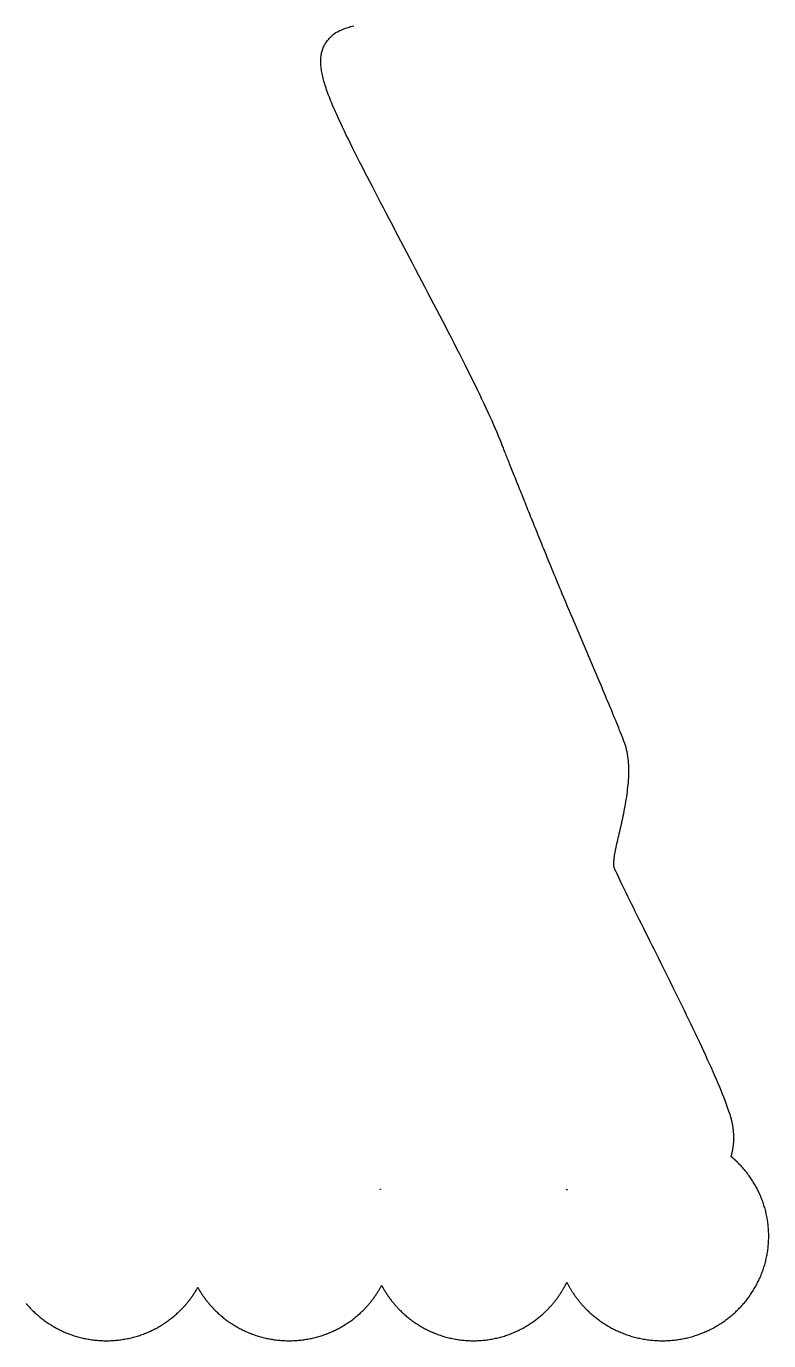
# Model space of a CAD drawing. Extents: x 0 to 225, y 0 to 183.
# Drawn here: x 164.3 to 215.9, y 0 to 91.4 of the extents above; entities that cross this region are included whole.
import ezdxf

# ---------------------------------------------------------------- set-up
doc = ezdxf.new("R2010")
doc.units = 0
doc.layers.get('0').update_dxf_attribs({"linetype": 'CONTINUOUS'})

msp = doc.modelspace()

# ---------------------------------------------------------------- linework, layer by layer
at = {"color": 7}
msp.add_lwpolyline([(164.318746, 2.584782), (164.37443, 2.519343), (164.430893, 2.454573), (164.48813, 2.39048), (164.546134, 2.327073), (164.604898, 2.264353), (164.664414, 2.202332), (164.724675, 2.141013), (164.785675, 2.080407), (164.847405, 2.020519), (164.90986, 1.961355), (164.973029, 1.902925), (165.036907, 1.845232), (165.10149, 1.788286), (165.166765, 1.732091), (165.232728, 1.676658), (165.299374, 1.62199), (165.366692, 1.568097), (165.434677, 1.514985), (165.50332, 1.462661), (165.572617, 1.41113), (165.642557, 1.360402), (165.713137, 1.310483), (165.784347, 1.261379), (165.856182, 1.213098), (165.928633, 1.165645), (166.001692, 1.11903), (166.075352, 1.07326), (166.14961, 1.028339), (166.224455, 0.984275), (166.299883, 0.941077), (166.375882, 0.898749), (166.452449, 0.857299), (166.529576, 0.816736), (166.607255, 0.777067), (166.685479, 0.738295), (166.764242, 0.70043), (166.843535, 0.663479), (166.923352, 0.627448), (167.003688, 0.592345), (167.084531, 0.558177), (167.165877, 0.524948), (167.247718, 0.492669), (167.330049, 0.461345), (167.412861, 0.430984), (167.496146, 0.401591), (167.5799, 0.373175), (167.664111, 0.345743), (167.748776, 0.319311), (167.833887, 0.293858), (167.919437, 0.269411), (168.005416, 0.245995), (168.091821, 0.223585), (168.178644, 0.202207), (168.265875, 0.18186), (168.35351, 0.162546), (168.441539, 0.144289), (168.529958, 0.127065), (168.61876, 0.110899), (168.707932, 0.095818), (168.797475, 0.081795), (168.887378, 0.068857), (168.977633, 0.057003), (169.068231, 0.046261), (169.159171, 0.036604), (169.250442, 0.028058), (169.342038, 0.020623), (169.433952, 0.014326), (169.526175, 0.009167), (169.6187, 0.005119), (169.711523, 0.002235), (169.804633, 0.000383), (169.898026, -0.000147), (169.991418, 0.000383), (170.084528, 0.002235), (170.177352, 0.005119), (170.269876, 0.009167), (170.362099, 0.014326), (170.454013, 0.020623), (170.545609, 0.028058), (170.63688, 0.036604), (170.727817, 0.046261), (170.818418, 0.057003), (170.908673, 0.068857), (170.998576, 0.081795), (171.088119, 0.095818), (171.177291, 0.110899), (171.266093, 0.127065), (171.354512, 0.144289), (171.442541, 0.162546), (171.530177, 0.18186), (171.617407, 0.202207), (171.70423, 0.223585), (171.790633, 0.245995), (171.876614, 0.269411), (171.962165, 0.293858), (172.047273, 0.319311), (172.13194, 0.345743), (172.216151, 0.373175), (172.299903, 0.401591), (172.383188, 0.430984), (172.466, 0.461345), (172.54833, 0.492669), (172.630174, 0.524948), (172.71152, 0.558177), (172.792364, 0.592345), (172.872696, 0.627448), (172.952516, 0.663479), (173.031809, 0.70043), (173.11057, 0.738295), (173.188794, 0.777067), (173.266473, 0.816736), (173.343599, 0.857299), (173.420167, 0.898749), (173.496166, 0.941077), (173.571593, 0.984275), (173.646439, 1.028339), (173.720697, 1.07326), (173.794359, 1.11903), (173.867419, 1.165645), (173.939867, 1.213098), (174.011701, 1.261379), (174.082911, 1.310483), (174.153491, 1.360402), (174.223431, 1.41113), (174.292728, 1.462661), (174.361372, 1.514985), (174.429357, 1.568097), (174.496674, 1.62199), (174.56332, 1.676658), (174.629284, 1.732091), (174.694559, 1.788286), (174.759141, 1.845232), (174.823019, 1.902925), (174.886189, 1.961355), (174.948644, 2.020519), (175.010374, 2.080407), (175.033154, 2.10287), (175.055829, 2.125439), (175.078398, 2.148088), (175.100861, 2.170842), (175.123218, 2.193702), (175.14547, 2.216641), (175.167642, 2.239686), (175.189708, 2.262837), (175.211669, 2.286068), (175.233523, 2.309404), (175.255272, 2.332846), (175.276915, 2.356368), (175.298452, 2.379995), (175.319883, 2.403728), (175.341209, 2.42754), (175.362428, 2.451459), (175.383542, 2.475457), (175.40455, 2.49956), (175.425425, 2.523743), (175.446222, 2.548032), (175.466886, 2.5724), (175.487444, 2.596874), (175.507896, 2.621427), (175.528243, 2.64606), (175.548483, 2.670798), (175.568618, 2.695616), (175.58862, 2.72054), (175.608517, 2.745543), (175.628308, 2.770652), (175.647993, 2.79584), (175.667572, 2.821108), (175.687019, 2.846482), (175.70636, 2.871935), (175.725595, 2.897467), (175.744698, 2.923105), (175.763695, 2.948823), (175.782586, 2.974619), (175.801372, 3.000496), (175.820025, 3.026478), (175.838572, 3.052539), (175.857014, 3.07868), (175.875323, 3.1049), (175.893526, 3.1312), (175.911597, 3.157605), (175.929563, 3.184082), (175.947395, 3.210644), (175.965123, 3.237287), (175.982744, 3.264013), (176.000233, 3.29082), (176.017616, 3.31771), (176.034867, 3.344682), (176.052012, 3.371733), (176.069024, 3.398866), (176.085905, 3.426081), (176.102679, 3.453372), (176.119322, 3.480746), (176.135858, 3.508197), (176.152262, 3.535729), (176.168561, 3.563339), (176.184727, 3.591027), (176.20076, 3.618793), (176.216688, 3.646635), (176.232484, 3.674556), (176.248147, 3.702552), (176.263811, 3.674551), (176.279606, 3.646624), (176.295508, 3.618774), (176.311541, 3.591003), (176.327708, 3.563309), (176.343979, 3.535692), (176.360384, 3.508154), (176.376894, 3.480693), (176.393536, 3.453314), (176.41031, 3.426012), (176.427191, 3.398791), (176.444204, 3.371651), (176.461322, 3.344589), (176.478573, 3.317609), (176.49593, 3.290709), (176.513419, 3.263891), (176.531013, 3.237158), (176.54874, 3.210503), (176.566573, 3.183934), (176.584512, 3.157447), (176.602583, 3.131041), (176.62076, 3.104715), (176.639069, 3.078468), (176.657484, 3.052328), (176.676005, 3.026266), (176.694658, 3.000284), (176.713417, 2.974381), (176.732282, 2.948584), (176.751279, 2.922867), (176.770382, 2.897229), (176.789591, 2.87167), (176.808932, 2.846217), (176.828379, 2.820844), (176.847931, 2.795549), (176.86759, 2.770361), (176.887381, 2.745252), (176.907277, 2.720223), (176.92728, 2.695299), (176.947388, 2.670454), (176.967602, 2.645716), (176.987949, 2.621057), (177.008401, 2.596503), (177.028959, 2.572029), (177.049623, 2.547661), (177.070393, 2.523373), (177.091269, 2.499163), (177.11225, 2.47506), (177.133337, 2.451062), (177.154557, 2.427144), (177.175856, 2.403331), (177.197287, 2.379598), (177.218798, 2.355971), (177.240441, 2.332423), (177.262163, 2.308981), (177.284018, 2.285644), (177.305951, 2.262388), (177.327991, 2.239237), (177.350163, 2.216191), (177.372415, 2.193225), (177.394772, 2.170365), (177.417235, 2.147611), (177.439804, 2.124963), (177.462479, 2.102394), (177.48526, 2.079931), (177.546984, 2.02005), (177.609431, 1.960892), (177.672595, 1.90247), (177.736471, 1.844785), (177.801045, 1.787844), (177.866318, 1.73166), (177.932278, 1.676235), (177.998919, 1.621575), (178.066234, 1.56769), (178.134214, 1.514588), (178.202857, 1.462272), (178.272149, 1.410752), (178.342089, 1.360031), (178.412667, 1.310123), (178.483874, 1.26103), (178.555706, 1.212756), (178.628156, 1.165317), (178.701213, 1.11871), (178.774876, 1.072951), (178.849134, 1.02804), (178.923976, 0.983987), (178.999404, 0.940799), (179.075405, 0.898484), (179.151971, 0.857045), (179.229099, 0.816493), (179.306778, 0.776834), (179.385002, 0.738073), (179.463766, 0.700219), (179.543062, 0.663278), (179.622879, 0.627257), (179.703214, 0.592166), (179.78406, 0.558008), (179.865409, 0.524789), (179.947253, 0.492521), (180.029583, 0.461207), (180.112397, 0.430857), (180.195686, 0.401472), (180.27944, 0.373067), (180.363654, 0.345645), (180.44832, 0.319213), (180.533434, 0.293787), (180.618985, 0.269366), (180.704966, 0.24595), (180.791374, 0.22354), (180.878197, 0.202162), (180.965433, 0.181815), (181.053068, 0.162501), (181.1411, 0.144245), (181.229521, 0.127047), (181.318323, 0.110907), (181.407501, 0.095826), (181.497044, 0.081829), (181.586947, 0.068891), (181.677204, 0.057064), (181.767805, 0.046322), (181.858748, 0.036665), (181.950019, 0.028119), (182.041615, 0.020711), (182.133531, 0.014413), (182.225754, 0.009254), (182.318282, 0.005232), (182.411103, 0.002348), (182.504215, 0.000496), (182.597608, -0.000033), (182.691, 0.000496), (182.784112, 0.002348), (182.876933, 0.005232), (182.969461, 0.009254), (183.061684, 0.014413), (183.153598, 0.020711), (183.245191, 0.028119), (183.336464, 0.036665), (183.427402, 0.046322), (183.518003, 0.057064), (183.608258, 0.068891), (183.69816, 0.081829), (183.787703, 0.095826), (183.876876, 0.110907), (183.965678, 0.127047), (184.054096, 0.144245), (184.142126, 0.162501), (184.229761, 0.181815), (184.316992, 0.202162), (184.403815, 0.22354), (184.49022, 0.24595), (184.576199, 0.269366), (184.661749, 0.293787), (184.746858, 0.319213), (184.831524, 0.345645), (184.915736, 0.373067), (184.999487, 0.401472), (185.082773, 0.430857), (185.165585, 0.461207), (185.247915, 0.492521), (185.329759, 0.524789), (185.411105, 0.558008), (185.491948, 0.592166), (185.572281, 0.627257), (185.652098, 0.663278), (185.731393, 0.700219), (185.810155, 0.738073), (185.888379, 0.776834), (185.966058, 0.816493), (186.043184, 0.857045), (186.119751, 0.898484), (186.19575, 0.940799), (186.271178, 0.983987), (186.346021, 1.02804), (186.420278, 1.072951), (186.493941, 1.11871), (186.567001, 1.165317), (186.639451, 1.212756), (186.711286, 1.26103), (186.782496, 1.310123), (186.853073, 1.360031), (186.923016, 1.410752), (186.99231, 1.462272), (187.060956, 1.514588), (187.128941, 1.56769), (187.196259, 1.621575), (187.262902, 1.676235), (187.328868, 1.73166), (187.394144, 1.787844), (187.458726, 1.844785), (187.522604, 1.90247), (187.585773, 1.960892), (187.648228, 2.02005), (187.709958, 2.079931), (187.734538, 2.104193), (187.759012, 2.128561), (187.783354, 2.153035), (187.807563, 2.177642), (187.831667, 2.202354), (187.855638, 2.227172), (187.879503, 2.252122), (187.903236, 2.277178), (187.926837, 2.30234), (187.950332, 2.327634), (187.973695, 2.353034), (187.996925, 2.37854), (188.02005, 2.404151), (188.043042, 2.429869), (188.065902, 2.455719), (188.08863, 2.481674), (188.111225, 2.507736), (188.133715, 2.533903), (188.156072, 2.560176), (188.178297, 2.586555), (188.20039, 2.613048), (188.22235, 2.639649), (188.244205, 2.666356), (188.265927, 2.693169), (188.287517, 2.720088), (188.308975, 2.74711), (188.3303, 2.774237), (188.351493, 2.801468), (188.372554, 2.828802), (188.393483, 2.85624), (188.414279, 2.88378), (188.434943, 2.911421), (188.455475, 2.939163), (188.475874, 2.967007), (188.496141, 2.994953), (188.516276, 3.022996), (188.536278, 3.05114), (188.556149, 3.079381), (188.575887, 3.107721), (188.595492, 3.136161), (188.614939, 3.164696), (188.634254, 3.193329), (188.653436, 3.222058), (188.672486, 3.250881), (188.691404, 3.2798), (188.710189, 3.308817), (188.728816, 3.337927), (188.74731, 3.367129), (188.765672, 3.396426), (188.783902, 3.425813), (188.801973, 3.455296), (188.819912, 3.484868), (188.837718, 3.514533), (188.855366, 3.544289), (188.872881, 3.574134), (188.890264, 3.604071), (188.907489, 3.634093), (188.924581, 3.664208), (188.941541, 3.69441), (188.958342, 3.7247), (188.97501, 3.755077), (188.99152, 3.785541), (189.007898, 3.81609), (189.024117, 3.846726), (189.040019, 3.817005), (189.056052, 3.787364), (189.072218, 3.757807), (189.088517, 3.72833), (189.104947, 3.698937), (189.12151, 3.669627), (189.138205, 3.640401), (189.155033, 3.61126), (189.171993, 3.582203), (189.189058, 3.553231), (189.206256, 3.524344), (189.223587, 3.495542), (189.241049, 3.466826), (189.258644, 3.438199), (189.276371, 3.409661), (189.294204, 3.381207), (189.312169, 3.352841), (189.330267, 3.324565), (189.348496, 3.296379), (189.366832, 3.26828), (189.3853, 3.240274), (189.4039, 3.212358), (189.422633, 3.184532), (189.441471, 3.156796), (189.460442, 3.129152), (189.479544, 3.101601), (189.498753, 3.074145), (189.518094, 3.046779), (189.537541, 3.019506), (189.55712, 2.992331), (189.576832, 2.965248), (189.596649, 2.938258), (189.616599, 2.911365), (189.636654, 2.884568), (189.656842, 2.857869), (189.677135, 2.831266), (189.697561, 2.804757), (189.718093, 2.778352), (189.738757, 2.752052), (189.759527, 2.725832), (189.780429, 2.699717), (189.801437, 2.673709), (189.822577, 2.647806), (189.843823, 2.621983), (189.865175, 2.596265), (189.886659, 2.570654), (189.908249, 2.545148), (189.929971, 2.519748), (189.951799, 2.494454), (189.973733, 2.469239), (189.995799, 2.44413), (190.017972, 2.419127), (190.040249, 2.394229), (190.062633, 2.369438), (190.085149, 2.344752), (190.107771, 2.320173), (190.130499, 2.295699), (190.153332, 2.27133), (190.176298, 2.247068), (190.19937, 2.222912), (190.222547, 2.198861), (190.245831, 2.174943), (190.26922, 2.15113), (190.292715, 2.127424), (190.354445, 2.066175), (190.4169, 2.005668), (190.480072, 1.945911), (190.543955, 1.886909), (190.608537, 1.828669), (190.673818, 1.771202), (190.739787, 1.71451), (190.806438, 1.658603), (190.873761, 1.603488), (190.941751, 1.549171), (191.010402, 1.495662), (191.079705, 1.442965), (191.149655, 1.391088), (191.220241, 1.340037), (191.291461, 1.289822), (191.363304, 1.240448), (191.435762, 1.19192), (191.508832, 1.144253), (191.582503, 1.097446), (191.656772, 1.051509), (191.731627, 1.00645), (191.807063, 0.962275), (191.883075, 0.918989), (191.959653, 0.876606), (192.03679, 0.835127), (192.11448, 0.794559), (192.192717, 0.754913), (192.271491, 0.716194), (192.350795, 0.678409), (192.430625, 0.641563), (192.510971, 0.60567), (192.591828, 0.570729), (192.673187, 0.536751), (192.755038, 0.503744), (192.837382, 0.471714), (192.920205, 0.440668), (193.003503, 0.410614), (193.087268, 0.381557), (193.17149, 0.353509), (193.256167, 0.326468), (193.341289, 0.30046), (193.42685, 0.275457), (193.51284, 0.251512), (193.599255, 0.228599), (193.686086, 0.206718), (193.77333, 0.185895), (193.860973, 0.166131), (193.949013, 0.147451), (194.037439, 0.129856), (194.12625, 0.113346), (194.215433, 0.097921), (194.304981, 0.083581), (194.394889, 0.070352), (194.485152, 0.058234), (194.575758, 0.047254), (194.666703, 0.037385), (194.757979, 0.028653), (194.849581, 0.02106), (194.941497, 0.014604), (195.033723, 0.009312), (195.126253, 0.005185), (195.219077, 0.002221), (195.312189, 0.000369), (195.405581, -0.00016), (195.498974, 0.000369), (195.592084, 0.002221), (195.684905, 0.005185), (195.777429, 0.009312), (195.86965, 0.014604), (195.961561, 0.02106), (196.053154, 0.028653), (196.144422, 0.037385), (196.235357, 0.047254), (196.325953, 0.058234), (196.416202, 0.070352), (196.5061, 0.083581), (196.595635, 0.097921), (196.684805, 0.113346), (196.773599, 0.129856), (196.862009, 0.147451), (196.950034, 0.166131), (197.037661, 0.185895), (197.124884, 0.206718), (197.211699, 0.228599), (197.298093, 0.251512), (197.384067, 0.275457), (197.469607, 0.30046), (197.554707, 0.326468), (197.639363, 0.353509), (197.723567, 0.381557), (197.807307, 0.410614), (197.890585, 0.440668), (197.973386, 0.471714), (198.055706, 0.503744), (198.137537, 0.536751), (198.218872, 0.570729), (198.299705, 0.60567), (198.38003, 0.641563), (198.459836, 0.678409), (198.539119, 0.716194), (198.617869, 0.754913), (198.696083, 0.794559), (198.773751, 0.835127), (198.850866, 0.876606), (198.927421, 0.918989), (199.003412, 0.962275), (199.078826, 1.00645), (199.153661, 1.051509), (199.227908, 1.097446), (199.301558, 1.144253), (199.374609, 1.19192), (199.447047, 1.240448), (199.518871, 1.289822), (199.59007, 1.340037), (199.66064, 1.391088), (199.730572, 1.442965), (199.799858, 1.495662), (199.868494, 1.549171), (199.936468, 1.603488), (200.003778, 1.658603), (200.070413, 1.71451), (200.136368, 1.771202), (200.201636, 1.828669), (200.26621, 1.886909), (200.33008, 1.945911), (200.393244, 2.005668), (200.455689, 2.066175), (200.517413, 2.127424), (200.543554, 2.153803), (200.569563, 2.180327), (200.595439, 2.206986), (200.621183, 2.233778), (200.646795, 2.260702), (200.672248, 2.287761), (200.697568, 2.31495), (200.722757, 2.342271), (200.747813, 2.369721), (200.77271, 2.397304), (200.797475, 2.425014), (200.822108, 2.452856), (200.846582, 2.480822), (200.870923, 2.508918), (200.895133, 2.537141), (200.919183, 2.565492), (200.943102, 2.593966), (200.966888, 2.622567), (200.990515, 2.651291), (201.01401, 2.680141), (201.037346, 2.709113), (201.06055, 2.738209), (201.083595, 2.767427), (201.106508, 2.796767), (201.129262, 2.826228), (201.151884, 2.855808), (201.174347, 2.885508), (201.196652, 2.915329), (201.218824, 2.945267), (201.240837, 2.975323), (201.262692, 3.005499), (201.284414, 3.035788), (201.305978, 3.066197), (201.327382, 3.096719), (201.348628, 3.127358), (201.369742, 3.158111), (201.390697, 3.188977), (201.411493, 3.219957), (201.432131, 3.251048), (201.45261, 3.282253), (201.472956, 3.313569), (201.493144, 3.344996), (201.513173, 3.376532), (201.533043, 3.408179), (201.552754, 3.439934), (201.572307, 3.471798), (201.591701, 3.50377), (201.610936, 3.535848), (201.630013, 3.568035), (201.64893, 3.600327), (201.667689, 3.632723), (201.68629, 3.665227), (201.704731, 3.697832), (201.722987, 3.730542), (201.741085, 3.763356), (201.759024, 3.79627), (201.776804, 3.829287), (201.794425, 3.862408), (201.811887, 3.895626), (201.829165, 3.928945), (201.846283, 3.962365), (201.863243, 3.995882), (201.880044, 4.029497), (201.89666, 4.063211), (201.913646, 4.029497), (201.930818, 3.995879), (201.948148, 3.962362), (201.965663, 3.928942), (201.983337, 3.895623), (202.001197, 3.862405), (202.019215, 3.829284), (202.037392, 3.796267), (202.055727, 3.76335), (202.074248, 3.730539), (202.092928, 3.697829), (202.111766, 3.665222), (202.13079, 3.63272), (202.149972, 3.600322), (202.169313, 3.56803), (202.188813, 3.535846), (202.208471, 3.503765), (202.228289, 3.471793), (202.248291, 3.439929), (202.268452, 3.408174), (202.288772, 3.376527), (202.309251, 3.344991), (202.329889, 3.313564), (202.350685, 3.282248), (202.37164, 3.251046), (202.392754, 3.219952), (202.414026, 3.188974), (202.435457, 3.158108), (202.457047, 3.127355), (202.478796, 3.096717), (202.500677, 3.066194), (202.522717, 3.035788), (202.544915, 3.005496), (202.567273, 2.975323), (202.589789, 2.945267), (202.612437, 2.915329), (202.635244, 2.885508), (202.65821, 2.855808), (202.681335, 2.826228), (202.704592, 2.796767), (202.728007, 2.767427), (202.751582, 2.738209), (202.775315, 2.709115), (202.79918, 2.680141), (202.823204, 2.651293), (202.847361, 2.622567), (202.871676, 2.593969), (202.896123, 2.565492), (202.92073, 2.537144), (202.945468, 2.508921), (202.970365, 2.480825), (202.995395, 2.452856), (203.020583, 2.425016), (203.045904, 2.397307), (203.071383, 2.369724), (203.096995, 2.342273), (203.122739, 2.314952), (203.148642, 2.287761), (203.174677, 2.260705), (203.200844, 2.233778), (203.22717, 2.206986), (203.253628, 2.180327), (203.280222, 2.153803), (203.306953, 2.127424), (203.370058, 2.066175), (203.433905, 2.005668), (203.498484, 1.945911), (203.563789, 1.886909), (203.62981, 1.828669), (203.696541, 1.771202), (203.763975, 1.71451), (203.832108, 1.658603), (203.900926, 1.603488), (203.970427, 1.549171), (204.040602, 1.495662), (204.111445, 1.442965), (204.182946, 1.391088), (204.255097, 1.340037), (204.327895, 1.289822), (204.401333, 1.240448), (204.475398, 1.19192), (204.550087, 1.144253), (204.625392, 1.097446), (204.701304, 1.051509), (204.777819, 1.00645), (204.854929, 0.962275), (204.932624, 0.918989), (205.010898, 0.876606), (205.089747, 0.835127), (205.169159, 0.794559), (205.249129, 0.754913), (205.329647, 0.716194), (205.41071, 0.678409), (205.49231, 0.641563), (205.574437, 0.60567), (205.657085, 0.570729), (205.740249, 0.536751), (205.823918, 0.503744), (205.908087, 0.471714), (205.992746, 0.440668), (206.077891, 0.410614), (206.163516, 0.381557), (206.249609, 0.353509), (206.336164, 0.326468), (206.423178, 0.30046), (206.510639, 0.275457), (206.598539, 0.251512), (206.686875, 0.228599), (206.775637, 0.206718), (206.86482, 0.185895), (206.954414, 0.166131), (207.044412, 0.147451), (207.134809, 0.129856), (207.225593, 0.113346), (207.316763, 0.097921), (207.408309, 0.083581), (207.500223, 0.070352), (207.592496, 0.058234), (207.685124, 0.047254), (207.778101, 0.037385), (207.871415, 0.028653), (207.965061, 0.02106), (208.059033, 0.014604), (208.15332, 0.009312), (208.247919, 0.005185), (208.342823, 0.002221), (208.43802, 0.000369), (208.533505, -0.00016), (208.628991, 0.000369), (208.72419, 0.002221), (208.819094, 0.005185), (208.913693, 0.009312), (209.007985, 0.014604), (209.101957, 0.02106), (209.195609, 0.028653), (209.288925, 0.037385), (209.381905, 0.047254), (209.474538, 0.058234), (209.566817, 0.070352), (209.658736, 0.083581), (209.750287, 0.097921), (209.841462, 0.113346), (209.932257, 0.129856), (210.02266, 0.147451), (210.112666, 0.166131), (210.202267, 0.185895), (210.291455, 0.206718), (210.380225, 0.228599), (210.46857, 0.251512), (210.55648, 0.275457), (210.643949, 0.30046), (210.73097, 0.326468), (210.817537, 0.353509), (210.903637, 0.381557), (210.989272, 0.410614), (211.074426, 0.440668), (211.159098, 0.471714), (211.243275, 0.503744), (211.326955, 0.536751), (211.410129, 0.570729), (211.492788, 0.60567), (211.574925, 0.641563), (211.656536, 0.678409), (211.737609, 0.716194), (211.818138, 0.754913), (211.898119, 0.794559), (211.977542, 0.835127), (212.056401, 0.876606), (212.134685, 0.918989), (212.212394, 0.962275), (212.289512, 1.00645), (212.366037, 1.051509), (212.441962, 1.097446), (212.517278, 1.144253), (212.591978, 1.19192), (212.666053, 1.240448), (212.739499, 1.289822), (212.812307, 1.340037), (212.884472, 1.391088), (212.955984, 1.442965), (213.026834, 1.495662), (213.097017, 1.549171), (213.166529, 1.603488), (213.235357, 1.658603), (213.303496, 1.71451), (213.370941, 1.771202), (213.437682, 1.828669), (213.503711, 1.886909), (213.569021, 1.945911), (213.633608, 2.005668), (213.697463, 2.066175), (213.760577, 2.127424), (213.822944, 2.189408), (213.884555, 2.252116), (213.945407, 2.31555), (214.005485, 2.379696), (214.064792, 2.444548), (214.123312, 2.510098), (214.181042, 2.576342), (214.237972, 2.643271), (214.294098, 2.710877), (214.349412, 2.779156), (214.403906, 2.848096), (214.457571, 2.917694), (214.5104, 2.987941), (214.562391, 3.058831), (214.61353, 3.130356), (214.663814, 3.202508), (214.713233, 3.275281), (214.761778, 3.348666), (214.809448, 3.42266), (214.856232, 3.497254), (214.902124, 3.572438), (214.947114, 3.648206), (214.991199, 3.724554), (215.034365, 3.801471), (215.076611, 3.878952), (215.117929, 3.956991), (215.158309, 4.035577), (215.197746, 4.114706), (215.236232, 4.194372), (215.273758, 4.274562), (215.310318, 4.355276), (215.345907, 4.436503), (215.380514, 4.518236), (215.414135, 4.600465), (215.446758, 4.68319), (215.478381, 4.766399), (215.508996, 4.850084), (215.538592, 4.93424), (215.567165, 5.018862), (215.594705, 5.103938), (215.621209, 5.189462), (215.646661, 5.275431), (215.671056, 5.361833), (215.694392, 5.448664), (215.71667, 5.535913), (215.737863, 5.623577), (215.757972, 5.711647), (215.776995, 5.800115), (215.794934, 5.888978), (215.811761, 5.978222), (215.827478, 6.067847), (215.842083, 6.15784), (215.85555, 6.248198), (215.86788, 6.33891), (215.879071, 6.429975), (215.889126, 6.521378), (215.898016, 6.613117), (215.905741, 6.705184), (215.912303, 6.797571), (215.917701, 6.89027), (215.921908, 6.983277), (215.924924, 7.076582), (215.926776, 7.170178), (215.927305, 7.26406), (215.926776, 7.357942), (215.924924, 7.451539), (215.921908, 7.544841), (215.917701, 7.637845), (215.912303, 7.730542), (215.905741, 7.822924), (215.898016, 7.914988), (215.889126, 8.006722), (215.879071, 8.09812), (215.86788, 8.189176), (215.85555, 8.279883), (215.842083, 8.370233), (215.827478, 8.46022), (215.811761, 8.549835), (215.794934, 8.639071), (215.776995, 8.727923), (215.757972, 8.816384), (215.737863, 8.904445), (215.71667, 8.992099), (215.694392, 9.079337), (215.671056, 9.166158), (215.646661, 9.25255), (215.621209, 9.338505), (215.594705, 9.424021), (215.567165, 9.509084), (215.538592, 9.593693), (215.508996, 9.677838), (215.478381, 9.761513), (215.446758, 9.844708), (215.414135, 9.92742), (215.380514, 10.009639), (215.345907, 10.091361), (215.310318, 10.172575), (215.273758, 10.253275), (215.236232, 10.333455), (215.197746, 10.413107), (215.158309, 10.492223), (215.117929, 10.570799), (215.076611, 10.648825), (215.034365, 10.726295), (214.991199, 10.803201), (214.947114, 10.879539), (214.902124, 10.955297), (214.856232, 11.03047), (214.809448, 11.105054), (214.761778, 11.179036), (214.713233, 11.252413), (214.663814, 11.325176), (214.61353, 11.39732), (214.562391, 11.468837), (214.5104, 11.539716), (214.457571, 11.609958), (214.403906, 11.679549), (214.349412, 11.748483), (214.294098, 11.816754), (214.237972, 11.884355), (214.181042, 11.951278), (214.123312, 12.017519), (214.064792, 12.083067), (214.005485, 12.147914), (213.945407, 12.212057), (213.884555, 12.275488), (213.822944, 12.338197), (213.760577, 12.400181), (213.753883, 12.406769), (213.747162, 12.413331), (213.740442, 12.419893), (213.733695, 12.426428), (213.726948, 12.432963), (213.720201, 12.439472), (213.713428, 12.44598), (213.706654, 12.452489), (213.699881, 12.458971), (213.693081, 12.465454), (213.686282, 12.471936), (213.679455, 12.478392), (213.672629, 12.484848), (213.665803, 12.491304), (213.65895, 12.497733), (213.652097, 12.504162), (213.645245, 12.510565), (213.638365, 12.516968), (213.631486, 12.523371), (213.624607, 12.529748), (213.617702, 12.536124), (213.610796, 12.542474), (213.60389, 12.548824), (213.596958, 12.555174), (213.590026, 12.561498), (213.583094, 12.567821), (213.576135, 12.574145), (213.569177, 12.580468), (213.562218, 12.586765), (213.55526, 12.593062), (213.548275, 12.599333), (213.54129, 12.605604), (213.534278, 12.611874), (213.527267, 12.618118), (213.520255, 12.624363), (213.513244, 12.630607), (213.506206, 12.636851), (213.499168, 12.643069), (213.49213, 12.649286), (213.485066, 12.655504), (213.478002, 12.661695), (213.470937, 12.667886), (213.463873, 12.674078), (213.456782, 12.680243), (213.449691, 12.686407), (213.4426, 12.692572), (213.435483, 12.69871), (213.428366, 12.704849), (213.421248, 12.710987), (213.414131, 12.717125), (213.406987, 12.723237), (213.399844, 12.729349), (213.3927, 12.735461), (213.38553, 12.741573), (213.378359, 12.747658), (213.371189, 12.753744), (213.364019, 12.759829), (213.356822, 12.765915), (213.349626, 12.771974), (213.342429, 12.778033), (213.335232, 12.784091), (213.328009, 12.790124), (213.320786, 12.796156), (213.313563, 12.802189), (213.323802, 12.836587), (213.333804, 12.871184), (213.343567, 12.905982), (213.353065, 12.940979), (213.362326, 12.976174), (213.371322, 13.011567), (213.380053, 13.047156), (213.388519, 13.082944), (213.396722, 13.118927), (213.404659, 13.155106), (213.412305, 13.191481), (213.419687, 13.228052), (213.426778, 13.264816), (213.433578, 13.301773), (213.440087, 13.338923), (213.446304, 13.376266), (213.452231, 13.413802), (213.457867, 13.451529), (213.463185, 13.489449), (213.468212, 13.527557), (213.472922, 13.565859), (213.477314, 13.604347), (213.481388, 13.643027), (213.485145, 13.681894), (213.488585, 13.720952), (213.491707, 13.760195), (213.494485, 13.799626), (213.496866, 13.839242), (213.498983, 13.879046), (213.500835, 13.919035), (213.502158, 13.959209), (213.503216, 13.999569), (213.50401, 14.040111), (213.504275, 14.080838), (213.504291, 14.121748), (213.504026, 14.162841), (213.503232, 14.204116), (213.502174, 14.24557), (213.500851, 14.287208), (213.498999, 14.329025), (213.496882, 14.371023), (213.494236, 14.413203), (213.491273, 14.455557), (213.487913, 14.498091), (213.484156, 14.540806), (213.480002, 14.583695), (213.475451, 14.626764), (213.470503, 14.670007), (213.465159, 14.713428), (213.459391, 14.757023), (213.453199, 14.800793), (213.446611, 14.844738), (213.4396, 14.888855), (213.432165, 14.933148), (213.424307, 14.977612), (213.415999, 15.02225), (213.407268, 15.067059), (213.398087, 15.112039), (213.388482, 15.15719), (213.378428, 15.202513), (213.367924, 15.248005), (213.356971, 15.293664), (213.345567, 15.339496), (213.333687, 15.385493), (213.290253, 15.543122), (213.240099, 15.71101), (213.183422, 15.888842), (213.12042, 16.076289), (213.051289, 16.273038), (212.976227, 16.478765), (212.895431, 16.693151), (212.8091, 16.915872), (212.717428, 17.146616), (212.620611, 17.385053), (212.51885, 17.630867), (212.412339, 17.883737), (212.301278, 18.143343), (212.185864, 18.409363), (212.066291, 18.681479), (211.942757, 18.959371), (211.81546, 19.242716), (211.6846, 19.531194), (211.550369, 19.824485), (211.412966, 20.122268), (211.272588, 20.424224), (211.129436, 20.730032), (210.9837, 21.039372), (210.835581, 21.351922), (210.685277, 21.667363), (210.532983, 21.985371), (210.3789, 22.305633), (210.223219, 22.627822), (210.066141, 22.951619), (209.907862, 23.276704), (209.748583, 23.602758), (209.588494, 23.929461), (209.427797, 24.256488), (209.266687, 24.583524), (209.105362, 24.910242), (208.944022, 25.23633), (208.782859, 25.561461), (208.622072, 25.885316), (208.461859, 26.207579), (208.302416, 26.527923), (208.143941, 26.846029), (207.98663, 27.161582), (207.830682, 27.474253), (207.676292, 27.783728), (207.523659, 28.089687), (207.372982, 28.391804), (207.22445, 28.689762), (207.078268, 28.983243), (206.934631, 29.271922), (206.793735, 29.555481), (206.655778, 29.833598), (206.520957, 30.105955), (206.38947, 30.372229), (206.261512, 30.632103), (206.13728, 30.885251), (206.016974, 31.131358), (205.90079, 31.3701), (205.788924, 31.60116), (205.681572, 31.824215), (205.578935, 32.038942), (205.481206, 32.245026), (205.388586, 32.442146), (205.301268, 32.629977), (205.219453, 32.808203), (205.200668, 32.856516), (205.185693, 32.910416), (205.174395, 32.969776), (205.166616, 33.034456), (205.162224, 33.10433), (205.161166, 33.17926), (205.163018, 33.259121), (205.167966, 33.343775), (205.175744, 33.433093), (205.186195, 33.526943), (205.199213, 33.625191), (205.214638, 33.727706), (205.232312, 33.834357), (205.25213, 33.945009), (205.273931, 34.059531), (205.297585, 34.177792), (205.322958, 34.299659), (205.349896, 34.425), (205.378264, 34.553683), (205.407921, 34.685578), (205.43873, 34.820547), (205.470551, 34.958463), (205.50324, 35.099193), (205.536662, 35.242605), (205.570675, 35.388565), (205.605139, 35.536941), (205.639913, 35.687602), (205.674862, 35.840418), (205.70984, 35.995254), (205.744712, 36.151978), (205.779333, 36.310458), (205.81357, 36.470563), (205.847278, 36.632159), (205.880316, 36.795116), (205.912551, 36.959301), (205.943835, 37.124581), (205.974032, 37.290826), (206.003004, 37.4579), (206.030608, 37.625678), (206.056696, 37.794019), (206.081143, 37.962797), (206.103818, 38.131876), (206.124561, 38.30113), (206.143241, 38.470418), (206.159698, 38.639617), (206.173827, 38.808588), (206.185468, 38.977201), (206.194491, 39.145325), (206.200735, 39.312828), (206.204069, 39.479576), (206.204333, 39.645438), (206.201449, 39.810282), (206.195232, 39.973974), (206.185548, 40.136386), (206.172266, 40.297382), (206.155227, 40.456833), (206.134324, 40.614602), (206.109401, 40.770563), (206.080297, 40.92458), (206.04689, 41.076522), (206.009042, 41.226255), (205.966608, 41.373649), (205.919451, 41.518572), (205.867431, 41.660891), (205.8118, 41.804187), (205.753946, 41.952041), (205.693933, 42.104312), (205.631833, 42.26086), (205.567706, 42.421552), (205.501624, 42.586248), (205.433652, 42.754811), (205.363855, 42.927102), (205.292304, 43.102984), (205.219059, 43.282319), (205.144193, 43.464971), (205.06777, 43.650799), (204.989856, 43.839666), (204.910518, 44.031439), (204.829825, 44.225971), (204.747839, 44.423133), (204.664633, 44.622782), (204.580268, 44.824784), (204.494813, 45.028997), (204.408336, 45.235285), (204.320899, 45.443512), (204.232576, 45.653538), (204.143427, 45.865229), (204.053522, 46.078441), (203.962926, 46.293039), (203.871706, 46.508886), (203.77993, 46.725847), (203.687664, 46.943779), (203.594975, 47.162544), (203.501929, 47.382011), (203.408592, 47.602033), (203.315033, 47.822481), (203.221317, 48.043213), (203.127509, 48.264089), (203.03368, 48.484974), (202.939893, 48.705732), (202.846218, 48.92622), (202.752717, 49.146306), (202.659462, 49.365849), (202.566513, 49.584712), (202.473944, 49.802755), (202.381816, 50.019843), (202.290198, 50.235839), (202.199161, 50.450603), (202.108763, 50.663998), (202.019075, 50.875884), (201.930164, 51.086127), (201.842097, 51.294587), (201.754941, 51.501129), (201.668761, 51.70561), (201.583623, 51.907897), (201.499597, 52.10785), (201.416745, 52.30533), (201.335137, 52.500204), (201.254842, 52.692328), (201.175922, 52.881569), (201.098444, 53.067788), (201.022477, 53.250845), (200.948086, 53.430606), (200.875339, 53.606929), (200.804304, 53.779678), (200.735044, 53.948718), (200.667625, 54.113908), (200.60212, 54.275111), (200.53753, 54.434451), (200.472839, 54.5941), (200.408069, 54.753993), (200.343249, 54.914066), (200.278405, 55.074253), (200.213563, 55.23449), (200.148748, 55.394713), (200.083989, 55.554853), (200.019306, 55.714849), (199.954732, 55.874633), (199.890287, 56.034143), (199.826002, 56.193311), (199.761901, 56.352074), (199.698009, 56.510369), (199.634356, 56.668124), (199.570962, 56.825281), (199.507859, 56.981774), (199.445068, 57.137534), (199.382618, 57.292498), (199.320536, 57.446605), (199.258846, 57.599785), (199.197574, 57.751974), (199.136746, 57.903106), (199.076392, 58.05312), (199.016533, 58.201948), (198.957197, 58.349527), (198.898409, 58.495789), (198.840198, 58.640669), (198.782588, 58.784105), (198.725605, 58.926033), (198.669272, 59.066384), (198.613623, 59.205094), (198.558677, 59.342098), (198.504463, 59.477335), (198.451007, 59.610732), (198.398336, 59.742233), (198.346473, 59.871768), (198.295448, 59.99927), (198.245283, 60.124678), (198.196004, 60.247926), (198.147644, 60.368949), (198.10022, 60.487683), (198.053764, 60.60406), (198.008298, 60.718016), (197.963854, 60.829488), (197.920451, 60.938412), (197.878121, 61.044716), (197.836885, 61.148343), (197.796774, 61.249226), (197.757812, 61.347296), (197.720024, 61.44249), (197.683435, 61.534748), (197.648076, 61.623997), (197.613966, 61.710177), (197.581139, 61.793222), (197.549614, 61.873068), (197.519422, 61.949649), (197.490588, 62.022899), (197.463135, 62.092752), (197.4371, 62.159149), (197.412494, 62.222016), (197.389343, 62.281296), (197.367673, 62.336922), (197.347538, 62.388826), (197.25622, 62.620617), (197.158041, 62.862369), (197.053211, 63.113784), (196.941927, 63.374552), (196.824399, 63.644369), (196.700828, 63.922933), (196.57142, 64.209937), (196.436377, 64.505077), (196.295907, 64.808046), (196.150209, 65.118543), (195.999489, 65.436262), (195.843951, 65.760895), (195.683801, 66.092143), (195.519238, 66.429696), (195.350474, 66.773252), (195.177706, 67.122507), (195.001142, 67.477152), (194.820982, 67.836888), (194.637435, 68.201407), (194.450703, 68.570403), (194.260989, 68.943574), (194.068496, 69.320613), (193.873432, 69.701216), (193.676, 70.085081), (193.476401, 70.471899), (193.274842, 70.861366), (193.071528, 71.25318), (192.866658, 71.647033), (192.660442, 72.042625), (192.45308, 72.439645), (192.244776, 72.837793), (192.03574, 73.236761), (191.826166, 73.636247), (191.616267, 74.035943), (191.406243, 74.435548), (191.196299, 74.834754), (190.986638, 75.233259), (190.777466, 75.630759), (190.568985, 76.026943), (190.361401, 76.421513), (190.154915, 76.81416), (189.949735, 77.204582), (189.746062, 77.592472), (189.544103, 77.977528), (189.344059, 78.359443), (189.146135, 78.737911), (188.950534, 79.112633), (188.757465, 79.483298), (188.567126, 79.849603), (188.379724, 80.211246), (188.195463, 80.567918), (188.014547, 80.919316), (187.837178, 81.265137), (187.663563, 81.605074), (187.493905, 81.938825), (187.328408, 82.26608), (187.167277, 82.586541), (187.010712, 82.899897), (186.858923, 83.205848), (186.712111, 83.504086), (186.570477, 83.794308), (186.434233, 84.076208), (186.303576, 84.349483), (186.178711, 84.613826), (186.100477, 84.781431), (186.024552, 84.94591), (185.950929, 85.107308), (185.879605, 85.265664), (185.810578, 85.421022), (185.743847, 85.573424), (185.679405, 85.722914), (185.61725, 85.86953), (185.557377, 86.013318), (185.499785, 86.15432), (185.444471, 86.292575), (185.391428, 86.428127), (185.340654, 86.561019), (185.292148, 86.691294), (185.245904, 86.81899), (185.20192, 86.944154), (185.160192, 87.066825), (185.120717, 87.187047), (185.083492, 87.304863), (185.048512, 87.420311), (185.015772, 87.533437), (184.985274, 87.644284), (184.957011, 87.75289), (184.930976, 87.8593), (184.907163, 87.963557), (184.8856, 88.065699), (184.866259, 88.165772), (184.849114, 88.263819), (184.834191, 88.359879), (184.821491, 88.453996), (184.810987, 88.546214), (184.802679, 88.636569), (184.796594, 88.725112), (184.792705, 88.811877), (184.791117, 88.896911), (184.791646, 88.980255), (184.794319, 89.06195), (184.799187, 89.14204), (184.806225, 89.220565), (184.815432, 89.29757), (184.826836, 89.373095), (184.840409, 89.447184), (184.856152, 89.519878), (184.874064, 89.59122), (184.894119, 89.66125), (184.916344, 89.730013), (184.940713, 89.79755), (184.967234, 89.863903), (184.995902, 89.929114), (185.026713, 89.993226), (185.059664, 90.056281), (185.094753, 90.118321), (185.131975, 90.179386), (185.171326, 90.239524), (185.212805, 90.298769), (185.256408, 90.357171), (185.302128, 90.414768), (185.349967, 90.471605), (185.399918, 90.527721), (185.451978, 90.583159), (185.506146, 90.63796), (185.562415, 90.69217), (185.620784, 90.74583), (185.68125, 90.79898), (185.757352, 90.857913), (185.848665, 90.917045), (185.954892, 90.976362), (186.075738, 91.035853), (186.210906, 91.095506), (186.360096, 91.155313), (186.523014, 91.215257), (186.699358, 91.275333), (186.888834, 91.335523), (187.091148, 91.395821)], dxfattribs=at)
for points in [[(188.928002, 10.534613), (188.928267, 10.534613), (188.928531, 10.534613), (188.928796, 10.534613), (188.92906, 10.534613), (188.929325, 10.534613), (188.929589, 10.534613), (188.929854, 10.534613), (188.930119, 10.534613), (188.930383, 10.534613), (188.930648, 10.534613), (188.930912, 10.534613), (188.931177, 10.534613), (188.931442, 10.534613), (188.931706, 10.534613), (188.931971, 10.534613), (188.932235, 10.534613), (188.9325, 10.534613), (188.932764, 10.534613), (188.933029, 10.534613), (188.933294, 10.534613), (188.933558, 10.534613), (188.933823, 10.534613), (188.934087, 10.534613), (188.934352, 10.534613), (188.934617, 10.534613), (188.934881, 10.534613), (188.935146, 10.534613), (188.93541, 10.534613), (188.935675, 10.534613), (188.935939, 10.534613), (188.936204, 10.534613), (188.936469, 10.534613), (188.936733, 10.534613), (188.936998, 10.534613), (188.937262, 10.534613), (188.937527, 10.534613), (188.937792, 10.534613), (188.938056, 10.534613), (188.938321, 10.534613), (188.938585, 10.534613), (188.93885, 10.534613), (188.939114, 10.534613), (188.939379, 10.534613), (188.939644, 10.534613), (188.939908, 10.534613), (188.940173, 10.534613), (188.940437, 10.534613), (188.940702, 10.534613), (188.940967, 10.534613), (188.941231, 10.534613), (188.941496, 10.534613), (188.94176, 10.534613), (188.942025, 10.534613), (188.942289, 10.534613), (188.942554, 10.534613), (188.942819, 10.534613), (188.943083, 10.534613), (188.943348, 10.534613), (188.943612, 10.534613), (188.943877, 10.534613), (188.944142, 10.534613), (188.944406, 10.534613), (188.944671, 10.534613), (188.944935, 10.534613), (188.944782, 10.534348), (188.944626, 10.534084), (188.944472, 10.533819), (188.944319, 10.533555), (188.944165, 10.53329), (188.944009, 10.533025), (188.943856, 10.532761), (188.943702, 10.532496), (188.943549, 10.532232), (188.943395, 10.531967), (188.943239, 10.531703), (188.943086, 10.531438), (188.942932, 10.531173), (188.942779, 10.530909), (188.942625, 10.530644), (188.942472, 10.53038), (188.942319, 10.530115), (188.942165, 10.52985), (188.942012, 10.529586), (188.941858, 10.529321), (188.941705, 10.529057), (188.941551, 10.528792), (188.941398, 10.528528), (188.941244, 10.528263), (188.941091, 10.527998), (188.940937, 10.527734), (188.940784, 10.527469), (188.94063, 10.527205), (188.94048, 10.52694), (188.940326, 10.526675), (188.940173, 10.526411), (188.940019, 10.526146), (188.939866, 10.525882), (188.939712, 10.525617), (188.939559, 10.525353), (188.939405, 10.525088), (188.939255, 10.524823), (188.939101, 10.524559), (188.938948, 10.524294), (188.938794, 10.52403), (188.938641, 10.523765), (188.938487, 10.5235), (188.938334, 10.523236), (188.938183, 10.522971), (188.93803, 10.522707), (188.937876, 10.522442), (188.937723, 10.522178), (188.937569, 10.521913), (188.937416, 10.521648), (188.937262, 10.521384), (188.937109, 10.521119), (188.936955, 10.520855), (188.936805, 10.52059), (188.936651, 10.520325), (188.936498, 10.520061), (188.936344, 10.519796), (188.936191, 10.519532), (188.936037, 10.519267), (188.935884, 10.519003), (188.93573, 10.518738), (188.935577, 10.518473), (188.935423, 10.518209), (188.93527, 10.517944), (188.935117, 10.51768), (188.934942, 10.517944), (188.93477, 10.518209), (188.934595, 10.518473), (188.934421, 10.518738), (188.934246, 10.519003), (188.934071, 10.519267), (188.933897, 10.519532), (188.93372, 10.519796), (188.933545, 10.520061), (188.933368, 10.520325), (188.93319, 10.52059), (188.933013, 10.520855), (188.932839, 10.521119), (188.932661, 10.521384), (188.932481, 10.521648), (188.932304, 10.521913), (188.932127, 10.522178), (188.93195, 10.522442), (188.93177, 10.522707), (188.931592, 10.522971), (188.931412, 10.523236), (188.931235, 10.5235), (188.931055, 10.523765), (188.930875, 10.52403), (188.930698, 10.524294), (188.930518, 10.524559), (188.930338, 10.524823), (188.930158, 10.525088), (188.929978, 10.525353), (188.929801, 10.525617), (188.929621, 10.525882), (188.929441, 10.526146), (188.929261, 10.526411), (188.929081, 10.526675), (188.928902, 10.52694), (188.928722, 10.527205), (188.928542, 10.527469), (188.928364, 10.527734), (188.928184, 10.527998), (188.928005, 10.528263), (188.927825, 10.528528), (188.927645, 10.528792), (188.927467, 10.529057), (188.927288, 10.529321), (188.927108, 10.529586), (188.92693, 10.52985), (188.92675, 10.530115), (188.926573, 10.53038), (188.926393, 10.530644), (188.926216, 10.530909), (188.926039, 10.531173), (188.925861, 10.531438), (188.925684, 10.531703), (188.925507, 10.531967), (188.92533, 10.532232), (188.925152, 10.532496), (188.924975, 10.532761), (188.924798, 10.533025), (188.924623, 10.53329), (188.924446, 10.533555), (188.924271, 10.533819), (188.924097, 10.534084), (188.923922, 10.534348)], [(201.878118, 10.500482), (201.878647, 10.500479), (201.879176, 10.500476), (201.879705, 10.500474), (201.880235, 10.500471), (201.880764, 10.500468), (201.881293, 10.500468), (201.881822, 10.500466), (201.882351, 10.500466), (201.88288, 10.500463), (201.88341, 10.500463), (201.883939, 10.500463), (201.884468, 10.500463), (201.884997, 10.500463), (201.885526, 10.500463), (201.886055, 10.500463), (201.886585, 10.500463), (201.887114, 10.500463), (201.887643, 10.500463), (201.888172, 10.500466), (201.888701, 10.500466), (201.88923, 10.500466), (201.88976, 10.500468), (201.890289, 10.500468), (201.890818, 10.500471), (201.891347, 10.500471), (201.891876, 10.500474), (201.892405, 10.500474), (201.892935, 10.500476), (201.893464, 10.500476), (201.893993, 10.500479), (201.894522, 10.500479), (201.895051, 10.500482), (201.89558, 10.500484), (201.89611, 10.500484), (201.896639, 10.500487), (201.897168, 10.500487), (201.897697, 10.50049), (201.898226, 10.50049), (201.898755, 10.500492), (201.899285, 10.500492), (201.899814, 10.500495), (201.900343, 10.500495), (201.900872, 10.500498), (201.901401, 10.500498), (201.90193, 10.500498), (201.90246, 10.5005), (201.902989, 10.5005), (201.903518, 10.5005), (201.904047, 10.5005), (201.904576, 10.5005), (201.905105, 10.5005), (201.905635, 10.5005), (201.906164, 10.5005), (201.906693, 10.5005), (201.907222, 10.5005), (201.907751, 10.500498), (201.90828, 10.500498), (201.90881, 10.500495), (201.909339, 10.500495), (201.909868, 10.500492), (201.910397, 10.50049), (201.910926, 10.500487), (201.911455, 10.500484), (201.911985, 10.500482), (201.91172, 10.499953), (201.911455, 10.499423), (201.911191, 10.498894), (201.910926, 10.498365), (201.910662, 10.497836), (201.910397, 10.497307), (201.910132, 10.496778), (201.909868, 10.496248), (201.909603, 10.495719), (201.909339, 10.49519), (201.909074, 10.494661), (201.90881, 10.494132), (201.908545, 10.493603), (201.90828, 10.493073), (201.908016, 10.492544), (201.907751, 10.492015), (201.907487, 10.491486), (201.907222, 10.490957), (201.906957, 10.490428), (201.906693, 10.489898), (201.906428, 10.489369), (201.906164, 10.48884), (201.905899, 10.488311), (201.905635, 10.487782), (201.90537, 10.487253), (201.905105, 10.486723), (201.904841, 10.486194), (201.904576, 10.485665), (201.904312, 10.485136), (201.904047, 10.484607), (201.903782, 10.484078), (201.903518, 10.483548), (201.903253, 10.483019), (201.902989, 10.48249), (201.902724, 10.481961), (201.90246, 10.481432), (201.902195, 10.480903), (201.90193, 10.480373), (201.901666, 10.479844), (201.901401, 10.479315), (201.901137, 10.478786), (201.900872, 10.478257), (201.900607, 10.477728), (201.900343, 10.477198), (201.900078, 10.476669), (201.899814, 10.47614), (201.899549, 10.475611), (201.899285, 10.475082), (201.89902, 10.474553), (201.898755, 10.474023), (201.898491, 10.473494), (201.898226, 10.472965), (201.897962, 10.472436), (201.897697, 10.471907), (201.897432, 10.471378), (201.897168, 10.470848), (201.896903, 10.470319), (201.896639, 10.46979), (201.896374, 10.469261), (201.89611, 10.468732), (201.895845, 10.468203), (201.89558, 10.467673), (201.895316, 10.467144), (201.895051, 10.466615), (201.894787, 10.467144), (201.894522, 10.467673), (201.894257, 10.468203), (201.893993, 10.468732), (201.893728, 10.469261), (201.893464, 10.46979), (201.893199, 10.470319), (201.892935, 10.470848), (201.89267, 10.471378), (201.892405, 10.471907), (201.892141, 10.472436), (201.891876, 10.472965), (201.891612, 10.473494), (201.891347, 10.474023), (201.891082, 10.474553), (201.890818, 10.475082), (201.890553, 10.475611), (201.890289, 10.47614), (201.890024, 10.476669), (201.88976, 10.477198), (201.889495, 10.477728), (201.88923, 10.478257), (201.888966, 10.478786), (201.888701, 10.479315), (201.888437, 10.479844), (201.888172, 10.480373), (201.887907, 10.480903), (201.887643, 10.481432), (201.887378, 10.481961), (201.887114, 10.48249), (201.886849, 10.483019), (201.886585, 10.483548), (201.88632, 10.484078), (201.886055, 10.484607), (201.885791, 10.485136), (201.885526, 10.485665), (201.885262, 10.486194), (201.884997, 10.486723), (201.884732, 10.487253), (201.884468, 10.487782), (201.884203, 10.488311), (201.883939, 10.48884), (201.883674, 10.489369), (201.88341, 10.489898), (201.883145, 10.490428), (201.88288, 10.490957), (201.882616, 10.491486), (201.882351, 10.492015), (201.882087, 10.492544), (201.881822, 10.493073), (201.881557, 10.493603), (201.881293, 10.494132), (201.881028, 10.494661), (201.880764, 10.49519), (201.880499, 10.495719), (201.880235, 10.496248), (201.87997, 10.496778), (201.879705, 10.497307), (201.879441, 10.497836), (201.879176, 10.498365), (201.878912, 10.498894), (201.878647, 10.499423), (201.878382, 10.499953)]]:
    msp.add_lwpolyline(points, close=True, dxfattribs=at)

doc.saveas('drawing.dxf')
